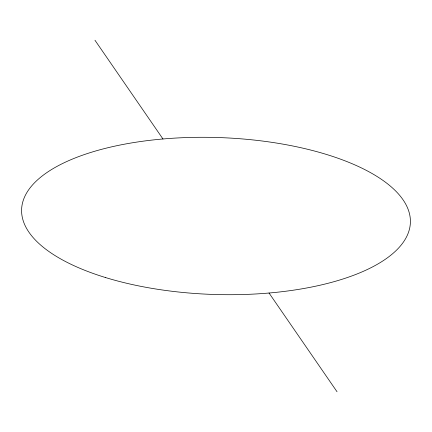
<?xml version="1.0" encoding="UTF-8"?>
<svg xmlns="http://www.w3.org/2000/svg" width="432" height="432" viewBox="0 0 432 432"><rect width="100%" height="100%" fill="white"/><g stroke="black" fill="none" stroke-linecap="round" stroke-linejoin="round"><path stroke-width="0.65" d="M94.959 40.241L162.961 138.98M269.039 293.02L337.041 391.759M105.548 277.555A194.497 78.489 1.9 0 0 409.774 227.707A194.497 78.489 1.9 0 0 132.678 142.738A194.497 78.489 1.9 0 0 105.548 277.555"/></g></svg>
